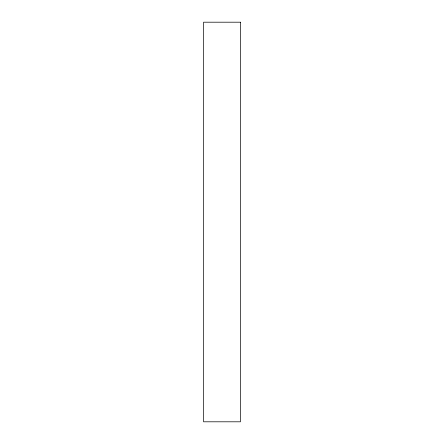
<?xml version="1.0" encoding="UTF-8"?>
<svg xmlns="http://www.w3.org/2000/svg" width="444" height="444" viewBox="0 0 444 444"><rect width="100%" height="100%" fill="white"/><g stroke="black" fill="none" stroke-linecap="round" stroke-linejoin="round"><path stroke-width="0.67" d="M240.426 22.2L203.574 22.2L203.574 421.8L240.426 421.8L240.426 22.2"/></g></svg>
